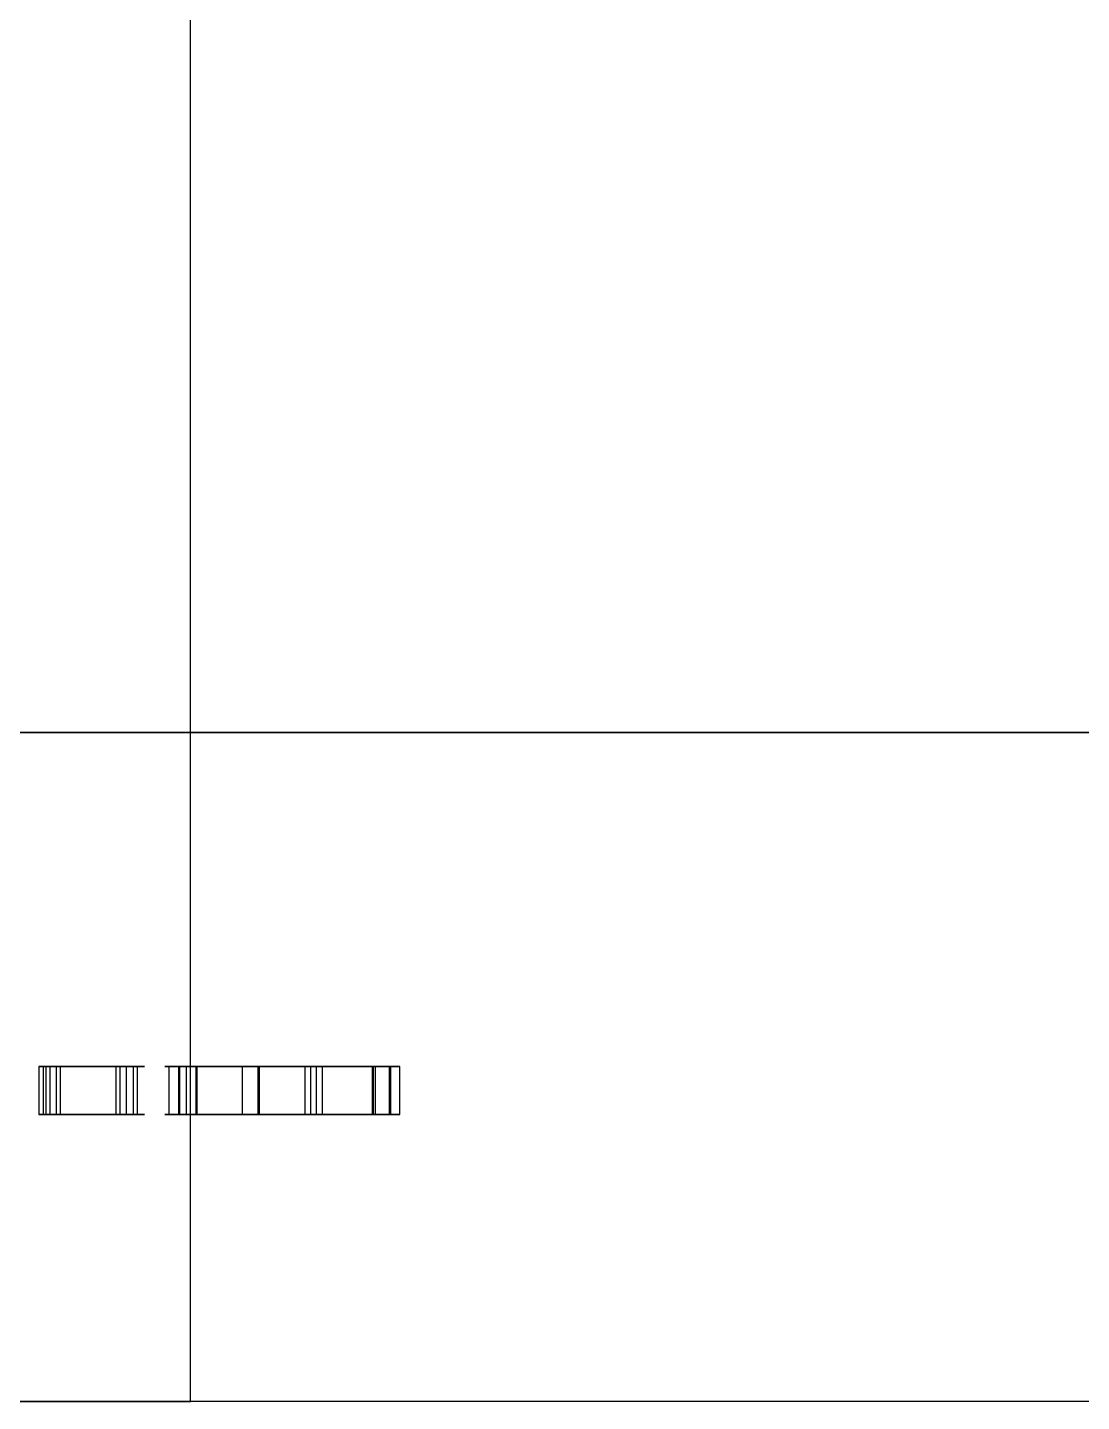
# Model space of a CAD drawing. Header units: millimetres. Extents: x 8.2 to 62.6, y 389.2 to 443.4.
# Drawn here: x 42.393 to 43.513, y 434.364 to 435.824 of the extents above; entities that cross this region are included whole.
import ezdxf

# ---------------------------------------------------------------- set-up
doc = ezdxf.new("R2010")
doc.units = ezdxf.units.MM
doc.layers.add('Feature', color=7, linetype='CONTINUOUS')

msp = doc.modelspace()

# ---------------------------------------------------------------- linework, layer by layer
at = {"layer": 'Feature'}
for p, q in [((42.5658, 434.364, -62.0183), (42.5658, 436.533, -62.0183)), ((42.5658, 434.364, -62.6533), (42.5658, 436.533, -62.0183)), ((42.5658, 434.364, -62.0183), (42.5658, 436.533, -62.0183)), ((42.5658, 434.364, -62.6533), (42.5658, 436.533, -62.0183)), ((39.4162, 435.075, -62.7295), (45.2074, 435.075, -62.7295)), ((39.4162, 435.075, -62.7295), (45.2074, 435.075, -62.7295)), ((44.4581, 435.075, -65.2949), (40.1655, 435.075, -65.2949)), ((44.4581, 435.075, -65.2949), (40.1655, 435.075, -65.2949)), ((42.4051, 434.669, -64.9213), (42.4051, 434.72, -64.9213)), ((42.4051, 434.72, -64.9213), (42.4235, 434.72, -64.9213)), ((42.4051, 434.669, -64.9213), (42.4051, 434.72, -64.9213)), ((42.4051, 434.72, -64.9213), (42.4235, 434.72, -64.9213)), ((42.4094, 434.669, -64.3399), (42.4094, 434.72, -64.3399)), ((42.4094, 434.72, -64.3399), (42.4978, 434.72, -64.3399)), ((42.4094, 434.669, -64.3399), (42.4094, 434.72, -64.3399)), ((42.4094, 434.72, -64.3399), (42.4978, 434.72, -64.3399)), ((42.4123, 434.669, -64.2534), (42.4123, 434.72, -64.2534)), ((42.4123, 434.669, -64.2718), (42.4123, 434.72, -64.2718)), ((42.4123, 434.72, -64.2718), (42.4123, 434.72, -64.2534)), ((42.4123, 434.669, -64.2534), (42.4123, 434.72, -64.2534)), ((42.4123, 434.669, -64.2718), (42.4123, 434.72, -64.2718)), ((42.4123, 434.72, -64.2718), (42.4123, 434.72, -64.2534)), ((42.4168, 434.72, -64.6055), (42.4168, 434.72, -64.5871)), ((42.4168, 434.669, -64.5871), (42.4168, 434.72, -64.5871)), ((42.4168, 434.669, -64.6055), (42.4168, 434.72, -64.6055)), ((42.4168, 434.669, -64.5871), (42.4168, 434.72, -64.5871)), ((42.4168, 434.669, -64.7722), (42.4168, 434.72, -64.7722)), ((42.4168, 434.72, -64.7722), (42.4168, 434.72, -64.7552)), ((42.4168, 434.669, -64.7552), (42.4168, 434.72, -64.7552)), ((42.4168, 434.669, -64.7722), (42.4168, 434.72, -64.7722)), ((42.4168, 434.669, -64.7552), (42.4168, 434.72, -64.7552)), ((42.4168, 434.669, -64.6055), (42.4168, 434.72, -64.6055)), ((42.4168, 434.72, -64.6055), (42.4168, 434.72, -64.5871)), ((42.4168, 434.72, -64.7722), (42.4168, 434.72, -64.7552)), ((42.4235, 434.669, -64.9213), (42.4235, 434.72, -64.9213)), ((42.4235, 434.669, -64.9213), (42.4235, 434.72, -64.9213)), ((42.4978, 434.72, -64.3575), (42.4278, 434.72, -64.3575)), ((42.4278, 434.669, -64.3575), (42.4278, 434.72, -64.3575)), ((42.4278, 434.72, -64.3575), (42.4278, 434.72, -64.3843)), ((42.4278, 434.669, -64.3843), (42.4278, 434.72, -64.3843)), ((42.4278, 434.669, -64.3575), (42.4278, 434.72, -64.3575)), ((42.4278, 434.669, -64.3843), (42.4278, 434.72, -64.3843)), ((42.4978, 434.72, -64.3575), (42.4278, 434.72, -64.3575)), ((42.4278, 434.72, -64.3575), (42.4278, 434.72, -64.3843)), ((42.4869, 434.669, -65.1058), (42.4869, 434.72, -65.1058)), ((42.4869, 434.669, -65.0888), (42.4869, 434.72, -65.0888)), ((42.4869, 434.72, -65.0888), (42.4869, 434.72, -64.9213)), ((42.4869, 434.669, -64.9213), (42.4869, 434.72, -64.9213)), ((42.4869, 434.669, -65.0888), (42.4869, 434.72, -65.0888)), ((42.4869, 434.72, -64.9213), (42.5051, 434.72, -64.9213)), ((42.4869, 434.669, -64.9213), (42.4869, 434.72, -64.9213)), ((42.5051, 434.72, -65.1743), (42.4869, 434.72, -65.1745)), ((42.4869, 434.669, -65.1745), (42.4869, 434.72, -65.1745)), ((42.4869, 434.72, -65.1745), (42.4869, 434.72, -65.1058)), ((42.4869, 434.669, -65.1058), (42.4869, 434.72, -65.1058)), ((42.4869, 434.669, -65.1745), (42.4869, 434.72, -65.1745)), ((42.4869, 434.72, -65.1745), (42.4869, 434.72, -65.1058)), ((42.5051, 434.72, -65.1743), (42.4869, 434.72, -65.1745)), ((42.4869, 434.72, -64.9213), (42.5051, 434.72, -64.9213)), ((42.4869, 434.72, -65.0888), (42.4869, 434.72, -64.9213)), ((42.491, 434.669, -64.6211), (42.491, 434.72, -64.6211)), ((42.491, 434.669, -64.6211), (42.491, 434.72, -64.6211)), ((42.4978, 434.669, -64.3399), (42.4978, 434.72, -64.3399)), ((42.4978, 434.669, -64.3399), (42.4978, 434.72, -64.3399)), ((42.4978, 434.669, -64.3575), (42.4978, 434.72, -64.3575)), ((42.4978, 434.669, -64.3575), (42.4978, 434.72, -64.3575)), ((42.5051, 434.669, -64.9213), (42.5051, 434.72, -64.9213)), ((42.5051, 434.72, -64.9213), (42.5051, 434.72, -65.1743)), ((42.5051, 434.669, -65.1743), (42.5051, 434.72, -65.1743)), ((42.5051, 434.669, -64.9213), (42.5051, 434.72, -64.9213)), ((42.5051, 434.669, -65.1743), (42.5051, 434.72, -65.1743)), ((42.5051, 434.72, -64.9213), (42.5051, 434.72, -65.1743)), ((42.5094, 434.669, -64.7383), (42.5094, 434.72, -64.7383)), ((42.5094, 434.669, -64.7383), (42.5094, 434.72, -64.7383)), ((42.5428, 434.72, -64.9743), (42.5428, 434.669, -64.9743)), ((42.5428, 434.72, -64.9743), (42.5428, 434.669, -64.9743)), ((42.5532, 434.72, -64.3065), (42.5532, 434.669, -64.3065)), ((42.5532, 434.72, -64.3065), (42.5532, 434.669, -64.3065)), ((42.5544, 434.72, -64.771), (42.5544, 434.72, -64.5871)), ((42.5544, 434.669, -64.5871), (42.5544, 434.72, -64.5871)), ((42.5544, 434.669, -64.771), (42.5544, 434.72, -64.771)), ((42.5544, 434.72, -64.5871), (42.5728, 434.72, -64.5871)), ((42.5544, 434.669, -64.5871), (42.5544, 434.72, -64.5871)), ((42.5728, 434.72, -64.771), (42.5544, 434.72, -64.771)), ((42.5544, 434.669, -64.771), (42.5544, 434.72, -64.771)), ((42.5544, 434.72, -64.771), (42.5544, 434.72, -64.5871)), ((42.5728, 434.72, -64.771), (42.5544, 434.72, -64.771)), ((42.5544, 434.72, -64.5871), (42.5728, 434.72, -64.5871)), ((42.5544, 434.72, -64.8403), (42.5544, 434.72, -64.8137)), ((42.5544, 434.669, -64.8137), (42.5544, 434.72, -64.8137)), ((42.5544, 434.669, -64.8403), (42.5544, 434.72, -64.8403)), ((42.5544, 434.72, -64.8137), (42.5728, 434.72, -64.8137)), ((42.5544, 434.669, -64.8137), (42.5544, 434.72, -64.8137)), ((42.5728, 434.72, -64.8403), (42.5544, 434.72, -64.8403)), ((42.5544, 434.669, -64.8403), (42.5544, 434.72, -64.8403)), ((42.5544, 434.72, -64.8403), (42.5544, 434.72, -64.8137)), ((42.5728, 434.72, -64.8403), (42.5544, 434.72, -64.8403)), ((42.5544, 434.72, -64.8137), (42.5728, 434.72, -64.8137)), ((42.5612, 434.72, -64.9782), (42.5612, 434.669, -64.9782)), ((42.5612, 434.72, -64.9782), (42.5612, 434.669, -64.9782)), ((42.5716, 434.72, -64.3104), (42.5716, 434.669, -64.3104)), ((42.5716, 434.72, -64.3104), (42.5716, 434.669, -64.3104)), ((42.5728, 434.669, -64.5871), (42.5728, 434.72, -64.5871)), ((42.5728, 434.72, -64.5871), (42.5728, 434.72, -64.771)), ((42.5728, 434.669, -64.771), (42.5728, 434.72, -64.771)), ((42.5728, 434.669, -64.5871), (42.5728, 434.72, -64.5871)), ((42.5728, 434.669, -64.771), (42.5728, 434.72, -64.771)), ((42.5728, 434.72, -64.5871), (42.5728, 434.72, -64.771)), ((42.5728, 434.669, -64.8137), (42.5728, 434.72, -64.8137)), ((42.5728, 434.72, -64.8137), (42.5728, 434.72, -64.8403)), ((42.5728, 434.669, -64.8403), (42.5728, 434.72, -64.8403)), ((42.5728, 434.669, -64.8137), (42.5728, 434.72, -64.8137)), ((42.5728, 434.669, -64.8403), (42.5728, 434.72, -64.8403)), ((42.5728, 434.72, -64.8137), (42.5728, 434.72, -64.8403)), ((42.6209, 434.72, -64.8403), (42.6209, 434.72, -64.5865)), ((42.6209, 434.669, -64.5865), (42.6209, 434.72, -64.5865)), ((42.6209, 434.669, -64.8403), (42.6209, 434.72, -64.8403)), ((42.6209, 434.72, -64.5865), (42.6391, 434.72, -64.5865)), ((42.6209, 434.669, -64.5865), (42.6209, 434.72, -64.5865)), ((42.6379, 434.72, -64.8399), (42.6209, 434.72, -64.8403)), ((42.6209, 434.669, -64.8403), (42.6209, 434.72, -64.8403)), ((42.6209, 434.72, -64.8403), (42.6209, 434.72, -64.5865)), ((42.6379, 434.72, -64.8399), (42.6209, 434.72, -64.8403)), ((42.6209, 434.72, -64.5865), (42.6391, 434.72, -64.5865)), ((42.6996, 434.72, -64.7113), (42.6379, 434.72, -64.8399)), ((42.6379, 434.669, -64.8399), (42.6379, 434.72, -64.8399)), ((42.6379, 434.669, -64.8399), (42.6379, 434.72, -64.8399)), ((42.6996, 434.72, -64.7113), (42.6379, 434.72, -64.8399)), ((42.6391, 434.669, -64.5865), (42.6391, 434.72, -64.5865)), ((42.6391, 434.72, -64.5865), (42.6391, 434.72, -64.7912)), ((42.6391, 434.669, -64.7912), (42.6391, 434.72, -64.7912)), ((42.6391, 434.669, -64.5865), (42.6391, 434.72, -64.5865)), ((42.6391, 434.72, -64.7912), (42.6937, 434.72, -64.682)), ((42.6391, 434.669, -64.7912), (42.6391, 434.72, -64.7912)), ((42.6391, 434.72, -64.7912), (42.6937, 434.72, -64.682)), ((42.6391, 434.72, -64.5865), (42.6391, 434.72, -64.7912)), ((42.6878, 434.72, -64.2712), (42.6878, 434.72, -64.2528)), ((42.6878, 434.669, -64.2528), (42.6878, 434.72, -64.2528)), ((42.6878, 434.669, -64.2712), (42.6878, 434.72, -64.2712)), ((42.6878, 434.72, -64.2528), (42.7774, 434.72, -64.2528)), ((42.6878, 434.669, -64.2528), (42.6878, 434.72, -64.2528)), ((42.7593, 434.72, -64.2712), (42.6878, 434.72, -64.2712)), ((42.6878, 434.669, -64.2712), (42.6878, 434.72, -64.2712)), ((42.6878, 434.72, -64.2712), (42.6878, 434.72, -64.2528)), ((42.7593, 434.72, -64.2712), (42.6878, 434.72, -64.2712)), ((42.6878, 434.72, -64.2528), (42.7774, 434.72, -64.2528)), ((42.6878, 434.72, -65.1739), (42.6878, 434.72, -64.9512)), ((42.6878, 434.669, -64.9512), (42.6878, 434.72, -64.9512)), ((42.6878, 434.669, -65.1739), (42.6878, 434.72, -65.1739)), ((42.6878, 434.669, -64.9512), (42.6878, 434.72, -64.9512)), ((42.7062, 434.72, -65.1739), (42.6878, 434.72, -65.1739)), ((42.6878, 434.669, -65.1739), (42.6878, 434.72, -65.1739)), ((42.6878, 434.72, -65.1739), (42.6878, 434.72, -64.9512)), ((42.7062, 434.72, -65.1739), (42.6878, 434.72, -65.1739)), ((42.6937, 434.669, -64.682), (42.6937, 434.72, -64.682)), ((42.6937, 434.72, -64.682), (42.706, 434.72, -64.682)), ((42.6937, 434.669, -64.682), (42.6937, 434.72, -64.682)), ((42.6937, 434.72, -64.682), (42.706, 434.72, -64.682)), ((42.7624, 434.72, -64.8399), (42.6996, 434.72, -64.7113)), ((42.6996, 434.669, -64.7113), (42.6996, 434.72, -64.7113)), ((42.6996, 434.669, -64.7113), (42.6996, 434.72, -64.7113)), ((42.7624, 434.72, -64.8399), (42.6996, 434.72, -64.7113)), ((42.706, 434.669, -64.682), (42.706, 434.72, -64.682)), ((42.706, 434.72, -64.682), (42.7604, 434.72, -64.791)), ((42.706, 434.669, -64.682), (42.706, 434.72, -64.682)), ((42.706, 434.72, -64.682), (42.7604, 434.72, -64.791)), ((42.7062, 434.669, -65.1739), (42.7062, 434.72, -65.1739)), ((42.7062, 434.669, -65.1739), (42.7062, 434.72, -65.1739)), ((42.7774, 434.72, -64.5068), (42.7593, 434.72, -64.5068)), ((42.7593, 434.669, -64.5068), (42.7593, 434.72, -64.5068)), ((42.7593, 434.72, -64.5068), (42.7593, 434.72, -64.2712)), ((42.7593, 434.669, -64.2712), (42.7593, 434.72, -64.2712)), ((42.7593, 434.669, -64.5068), (42.7593, 434.72, -64.5068)), ((42.7593, 434.669, -64.2712), (42.7593, 434.72, -64.2712)), ((42.7593, 434.72, -64.5068), (42.7593, 434.72, -64.2712)), ((42.7774, 434.72, -64.5068), (42.7593, 434.72, -64.5068)), ((42.7604, 434.669, -64.791), (42.7604, 434.72, -64.791)), ((42.7604, 434.72, -64.791), (42.7604, 434.72, -64.5865)), ((42.7604, 434.669, -64.5865), (42.7604, 434.72, -64.5865)), ((42.7604, 434.669, -64.791), (42.7604, 434.72, -64.791)), ((42.7604, 434.72, -64.5865), (42.7788, 434.72, -64.5865)), ((42.7604, 434.669, -64.5865), (42.7604, 434.72, -64.5865)), ((42.7604, 434.72, -64.5865), (42.7788, 434.72, -64.5865)), ((42.7604, 434.72, -64.791), (42.7604, 434.72, -64.5865)), ((42.7788, 434.72, -64.8403), (42.7624, 434.72, -64.8399)), ((42.7624, 434.669, -64.8399), (42.7624, 434.72, -64.8399)), ((42.7624, 434.669, -64.8399), (42.7624, 434.72, -64.8399)), ((42.7788, 434.72, -64.8403), (42.7624, 434.72, -64.8399)), ((42.7774, 434.669, -64.2528), (42.7774, 434.72, -64.2528)), ((42.7774, 434.72, -64.2528), (42.7774, 434.72, -64.5068)), ((42.7774, 434.669, -64.5068), (42.7774, 434.72, -64.5068)), ((42.7774, 434.669, -64.2528), (42.7774, 434.72, -64.2528)), ((42.7774, 434.669, -64.5068), (42.7774, 434.72, -64.5068)), ((42.7774, 434.72, -64.2528), (42.7774, 434.72, -64.5068)), ((42.7788, 434.669, -64.5865), (42.7788, 434.72, -64.5865)), ((42.7788, 434.72, -64.5865), (42.7788, 434.72, -64.8403)), ((42.7788, 434.669, -64.8403), (42.7788, 434.72, -64.8403)), ((42.7788, 434.669, -64.5865), (42.7788, 434.72, -64.5865)), ((42.7788, 434.669, -64.8403), (42.7788, 434.72, -64.8403)), ((42.7788, 434.72, -64.5865), (42.7788, 434.72, -64.8403)), ((42.7884, 434.669, -64.9213), (42.7884, 434.72, -64.9213)), ((42.7884, 434.72, -64.9213), (42.7884, 434.72, -64.9397)), ((42.7884, 434.669, -64.9397), (42.7884, 434.72, -64.9397)), ((42.7884, 434.669, -64.9213), (42.7884, 434.72, -64.9213)), ((42.7884, 434.669, -64.9397), (42.7884, 434.72, -64.9397)), ((42.7884, 434.72, -64.9213), (42.7884, 434.72, -64.9397)), ((42.4051, 434.669, -64.9213), (42.4235, 434.669, -64.9213)), ((42.4051, 434.669, -64.9213), (42.4235, 434.669, -64.9213)), ((42.4094, 434.669, -64.3399), (42.4978, 434.669, -64.3399)), ((42.4094, 434.669, -64.3399), (42.4978, 434.669, -64.3399)), ((42.4123, 434.669, -64.2718), (42.4123, 434.669, -64.2534)), ((42.4123, 434.669, -64.2718), (42.4123, 434.669, -64.2534)), ((42.4168, 434.669, -64.6055), (42.4168, 434.669, -64.5871)), ((42.4168, 434.669, -64.7722), (42.4168, 434.669, -64.7552)), ((42.4168, 434.669, -64.6055), (42.4168, 434.669, -64.5871)), ((42.4168, 434.669, -64.7722), (42.4168, 434.669, -64.7552)), ((42.4978, 434.669, -64.3575), (42.4278, 434.669, -64.3575)), ((42.4278, 434.669, -64.3575), (42.4278, 434.669, -64.3843)), ((42.4978, 434.669, -64.3575), (42.4278, 434.669, -64.3575)), ((42.4278, 434.669, -64.3575), (42.4278, 434.669, -64.3843)), ((42.4869, 434.669, -65.0888), (42.4869, 434.669, -64.9213)), ((42.4869, 434.669, -64.9213), (42.5051, 434.669, -64.9213)), ((42.5051, 434.669, -65.1743), (42.4869, 434.669, -65.1745)), ((42.4869, 434.669, -65.1745), (42.4869, 434.669, -65.1058)), ((42.4869, 434.669, -65.0888), (42.4869, 434.669, -64.9213)), ((42.4869, 434.669, -64.9213), (42.5051, 434.669, -64.9213)), ((42.5051, 434.669, -65.1743), (42.4869, 434.669, -65.1745)), ((42.4869, 434.669, -65.1745), (42.4869, 434.669, -65.1058)), ((42.5051, 434.669, -64.9213), (42.5051, 434.669, -65.1743)), ((42.5051, 434.669, -64.9213), (42.5051, 434.669, -65.1743)), ((42.5544, 434.669, -64.771), (42.5544, 434.669, -64.5871)), ((42.5544, 434.669, -64.5871), (42.5728, 434.669, -64.5871)), ((42.5728, 434.669, -64.771), (42.5544, 434.669, -64.771)), ((42.5544, 434.669, -64.771), (42.5544, 434.669, -64.5871)), ((42.5544, 434.669, -64.5871), (42.5728, 434.669, -64.5871)), ((42.5728, 434.669, -64.771), (42.5544, 434.669, -64.771)), ((42.5544, 434.669, -64.8403), (42.5544, 434.669, -64.8137)), ((42.5544, 434.669, -64.8137), (42.5728, 434.669, -64.8137)), ((42.5728, 434.669, -64.8403), (42.5544, 434.669, -64.8403)), ((42.5544, 434.669, -64.8403), (42.5544, 434.669, -64.8137)), ((42.5544, 434.669, -64.8137), (42.5728, 434.669, -64.8137)), ((42.5728, 434.669, -64.8403), (42.5544, 434.669, -64.8403)), ((42.5728, 434.669, -64.5871), (42.5728, 434.669, -64.771)), ((42.5728, 434.669, -64.5871), (42.5728, 434.669, -64.771)), ((42.5728, 434.669, -64.8137), (42.5728, 434.669, -64.8403)), ((42.5728, 434.669, -64.8137), (42.5728, 434.669, -64.8403)), ((42.6209, 434.669, -64.8403), (42.6209, 434.669, -64.5865)), ((42.6209, 434.669, -64.5865), (42.6391, 434.669, -64.5865)), ((42.6379, 434.669, -64.8399), (42.6209, 434.669, -64.8403)), ((42.6209, 434.669, -64.8403), (42.6209, 434.669, -64.5865)), ((42.6209, 434.669, -64.5865), (42.6391, 434.669, -64.5865)), ((42.6379, 434.669, -64.8399), (42.6209, 434.669, -64.8403)), ((42.6996, 434.669, -64.7113), (42.6379, 434.669, -64.8399)), ((42.6996, 434.669, -64.7113), (42.6379, 434.669, -64.8399)), ((42.6391, 434.669, -64.5865), (42.6391, 434.669, -64.7912)), ((42.6391, 434.669, -64.7912), (42.6937, 434.669, -64.682)), ((42.6391, 434.669, -64.5865), (42.6391, 434.669, -64.7912)), ((42.6391, 434.669, -64.7912), (42.6937, 434.669, -64.682)), ((42.6878, 434.669, -64.2712), (42.6878, 434.669, -64.2528)), ((42.6878, 434.669, -64.2528), (42.7774, 434.669, -64.2528)), ((42.7593, 434.669, -64.2712), (42.6878, 434.669, -64.2712)), ((42.6878, 434.669, -64.2712), (42.6878, 434.669, -64.2528)), ((42.6878, 434.669, -64.2528), (42.7774, 434.669, -64.2528)), ((42.7593, 434.669, -64.2712), (42.6878, 434.669, -64.2712)), ((42.6878, 434.669, -65.1739), (42.6878, 434.669, -64.9512)), ((42.7062, 434.669, -65.1739), (42.6878, 434.669, -65.1739)), ((42.6878, 434.669, -65.1739), (42.6878, 434.669, -64.9512)), ((42.7062, 434.669, -65.1739), (42.6878, 434.669, -65.1739)), ((42.6937, 434.669, -64.682), (42.706, 434.669, -64.682)), ((42.6937, 434.669, -64.682), (42.706, 434.669, -64.682)), ((42.7624, 434.669, -64.8399), (42.6996, 434.669, -64.7113)), ((42.7624, 434.669, -64.8399), (42.6996, 434.669, -64.7113)), ((42.706, 434.669, -64.682), (42.7604, 434.669, -64.791)), ((42.706, 434.669, -64.682), (42.7604, 434.669, -64.791)), ((42.7774, 434.669, -64.5068), (42.7593, 434.669, -64.5068)), ((42.7593, 434.669, -64.5068), (42.7593, 434.669, -64.2712)), ((42.7774, 434.669, -64.5068), (42.7593, 434.669, -64.5068)), ((42.7593, 434.669, -64.5068), (42.7593, 434.669, -64.2712)), ((42.7604, 434.669, -64.791), (42.7604, 434.669, -64.5865)), ((42.7604, 434.669, -64.5865), (42.7788, 434.669, -64.5865)), ((42.7604, 434.669, -64.791), (42.7604, 434.669, -64.5865)), ((42.7604, 434.669, -64.5865), (42.7788, 434.669, -64.5865)), ((42.7788, 434.669, -64.8403), (42.7624, 434.669, -64.8399)), ((42.7788, 434.669, -64.8403), (42.7624, 434.669, -64.8399)), ((42.7774, 434.669, -64.2528), (42.7774, 434.669, -64.5068)), ((42.7774, 434.669, -64.2528), (42.7774, 434.669, -64.5068)), ((42.7788, 434.669, -64.5865), (42.7788, 434.669, -64.8403)), ((42.7788, 434.669, -64.5865), (42.7788, 434.669, -64.8403)), ((42.7884, 434.669, -64.9213), (42.7884, 434.669, -64.9397)), ((42.7884, 434.669, -64.9213), (42.7884, 434.669, -64.9397)), ((44.4581, 434.364, -65.2949), (40.1655, 434.364, -65.2949)), ((44.4581, 434.364, -65.2949), (40.1655, 434.364, -65.2949)), ((42.0578, 434.364, -62.0183), (42.5658, 434.364, -62.0183)), ((42.0578, 434.364, -62.0183), (42.5658, 434.364, -62.0183)), ((44.5978, 434.364, -62.6533), (42.5658, 434.364, -62.6533)), ((42.5658, 434.364, -62.6533), (42.5658, 434.364, -62.0183)), ((42.5658, 434.364, -62.6533), (42.5658, 434.364, -62.0183)), ((44.5978, 434.364, -62.6533), (42.5658, 434.364, -62.6533))]:
    msp.add_line(p, q, dxfattribs=at)
for points, knots in [([(42.4869, 434.72, -65.1058), (42.4659, 434.72, -65.1058), (42.4375, 434.72, -65.1099), (42.4225, 434.72, -65.1006), (42.4095, 434.72, -65.0889), (42.4037, 434.72, -65.071), (42.4051, 434.72, -65.0468), (42.4043, 434.72, -65.004), (42.4043, 434.72, -64.9622), (42.4051, 434.72, -64.9213)], [0.752727, 0.752727, 0.752727, 0.752727, 0.814545, 0.814545, 0.814545, 0.876364, 0.876364, 0.876364, 1, 1, 1, 1]), ([(42.4869, 434.72, -65.1058), (42.4659, 434.72, -65.1058), (42.4375, 434.72, -65.1099), (42.4225, 434.72, -65.1006), (42.4095, 434.72, -65.0889), (42.4037, 434.72, -65.071), (42.4051, 434.72, -65.0468), (42.4043, 434.72, -65.004), (42.4043, 434.72, -64.9622), (42.4051, 434.72, -64.9213)], [0.752727, 0.752727, 0.752727, 0.752727, 0.814545, 0.814545, 0.814545, 0.876364, 0.876364, 0.876364, 1, 1, 1, 1]), ([(42.4123, 434.72, -64.2534), (42.4485, 434.72, -64.2534), (42.4981, 434.72, -64.2486), (42.5116, 434.72, -64.2753), (42.5165, 434.72, -64.2904), (42.5179, 434.72, -64.3084), (42.516, 434.72, -64.3293), (42.517, 434.72, -64.348), (42.517, 434.72, -64.3661), (42.516, 434.72, -64.3836), (42.5145, 434.72, -64.403), (42.5068, 434.72, -64.4185), (42.4929, 434.72, -64.4301), (42.4758, 434.72, -64.4401), (42.4584, 434.72, -64.4418), (42.4406, 434.72, -64.4351), (42.4101, 434.72, -64.4219), (42.4094, 434.72, -64.3761), (42.4094, 434.72, -64.3399)], [0.365197, 0.365197, 0.365197, 0.365197, 0.523898, 0.523898, 0.523898, 0.603248, 0.603248, 0.603248, 0.682599, 0.682599, 0.682599, 0.761949, 0.761949, 0.761949, 0.841299, 0.841299, 0.841299, 1, 1, 1, 1]), ([(42.4123, 434.72, -64.2534), (42.4485, 434.72, -64.2534), (42.4981, 434.72, -64.2486), (42.5116, 434.72, -64.2753), (42.5165, 434.72, -64.2904), (42.5179, 434.72, -64.3084), (42.516, 434.72, -64.3293), (42.517, 434.72, -64.348), (42.517, 434.72, -64.3661), (42.516, 434.72, -64.3836), (42.5145, 434.72, -64.403), (42.5068, 434.72, -64.4185), (42.4929, 434.72, -64.4301), (42.4758, 434.72, -64.4401), (42.4584, 434.72, -64.4418), (42.4406, 434.72, -64.4351), (42.4101, 434.72, -64.4219), (42.4094, 434.72, -64.3761), (42.4094, 434.72, -64.3399)], [0.365197, 0.365197, 0.365197, 0.365197, 0.523898, 0.523898, 0.523898, 0.603248, 0.603248, 0.603248, 0.682599, 0.682599, 0.682599, 0.761949, 0.761949, 0.761949, 0.841299, 0.841299, 0.841299, 1, 1, 1, 1]), ([(42.4978, 434.72, -64.3399), (42.4978, 434.72, -64.3161), (42.5, 434.72, -64.2856), (42.4846, 434.72, -64.2746), (42.4692, 434.72, -64.2635), (42.4361, 434.72, -64.2718), (42.4123, 434.72, -64.2718)], [0.129243, 0.129243, 0.129243, 0.129243, 0.233781, 0.233781, 0.233781, 0.338319, 0.338319, 0.338319, 0.338319]), ([(42.4978, 434.72, -64.3399), (42.4978, 434.72, -64.3161), (42.5, 434.72, -64.2856), (42.4846, 434.72, -64.2746), (42.4692, 434.72, -64.2635), (42.4361, 434.72, -64.2718), (42.4123, 434.72, -64.2718)], [0.129243, 0.129243, 0.129243, 0.129243, 0.233781, 0.233781, 0.233781, 0.338319, 0.338319, 0.338319, 0.338319]), ([(42.4168, 434.72, -64.5871), (42.4372, 434.72, -64.5847), (42.4564, 434.72, -64.5847), (42.4745, 434.72, -64.5871), (42.4915, 434.72, -64.593), (42.5031, 434.72, -64.605), (42.5094, 434.72, -64.623), (42.5214, 434.72, -64.6565), (42.5094, 434.72, -64.6999), (42.5094, 434.72, -64.7383)], [0, 0, 0, 0, 0.087092, 0.087092, 0.087092, 0.174184, 0.174184, 0.174184, 0.348368, 0.348368, 0.348368, 0.348368]), ([(42.4168, 434.72, -64.7552), (42.4352, 434.72, -64.7575), (42.4519, 434.72, -64.7575), (42.467, 434.72, -64.7552), (42.48, 434.72, -64.7493), (42.488, 434.72, -64.7381), (42.491, 434.72, -64.7215), (42.498, 434.72, -64.691), (42.491, 434.72, -64.6546), (42.491, 434.72, -64.6211)], [0.544247, 0.544247, 0.544247, 0.544247, 0.620047, 0.620047, 0.620047, 0.695847, 0.695847, 0.695847, 0.847446, 0.847446, 0.847446, 0.847446]), ([(42.4168, 434.72, -64.7552), (42.4352, 434.72, -64.7575), (42.4519, 434.72, -64.7575), (42.467, 434.72, -64.7552), (42.48, 434.72, -64.7493), (42.488, 434.72, -64.7381), (42.491, 434.72, -64.7215), (42.498, 434.72, -64.691), (42.491, 434.72, -64.6546), (42.491, 434.72, -64.6211)], [0.544247, 0.544247, 0.544247, 0.544247, 0.620047, 0.620047, 0.620047, 0.695847, 0.695847, 0.695847, 0.847446, 0.847446, 0.847446, 0.847446]), ([(42.4168, 434.72, -64.5871), (42.4372, 434.72, -64.5847), (42.4564, 434.72, -64.5847), (42.4745, 434.72, -64.5871), (42.4915, 434.72, -64.593), (42.5031, 434.72, -64.605), (42.5094, 434.72, -64.623), (42.5214, 434.72, -64.6565), (42.5094, 434.72, -64.6999), (42.5094, 434.72, -64.7383)], [0, 0, 0, 0, 0.087092, 0.087092, 0.087092, 0.174184, 0.174184, 0.174184, 0.348368, 0.348368, 0.348368, 0.348368]), ([(42.4235, 434.72, -64.9213), (42.4242, 434.72, -64.956), (42.4242, 434.72, -64.9926), (42.4235, 434.72, -65.0312), (42.4203, 434.72, -65.054), (42.4234, 434.72, -65.0712), (42.4325, 434.72, -65.083), (42.444, 434.72, -65.0924), (42.4685, 434.72, -65.0888), (42.4869, 434.72, -65.0888)], [0.0181259, 0.0181259, 0.0181259, 0.0181259, 0.126457, 0.126457, 0.126457, 0.180622, 0.180622, 0.180622, 0.234788, 0.234788, 0.234788, 0.234788]), ([(42.4235, 434.72, -64.9213), (42.4242, 434.72, -64.956), (42.4242, 434.72, -64.9926), (42.4235, 434.72, -65.0312), (42.4203, 434.72, -65.054), (42.4234, 434.72, -65.0712), (42.4325, 434.72, -65.083), (42.444, 434.72, -65.0924), (42.4685, 434.72, -65.0888), (42.4869, 434.72, -65.0888)], [0.0181259, 0.0181259, 0.0181259, 0.0181259, 0.126457, 0.126457, 0.126457, 0.180622, 0.180622, 0.180622, 0.234788, 0.234788, 0.234788, 0.234788]), ([(42.4278, 434.72, -64.3843), (42.4278, 434.72, -64.4104), (42.458, 434.72, -64.4259), (42.4755, 434.72, -64.4186), (42.493, 434.72, -64.4112), (42.4978, 434.72, -64.381), (42.4978, 434.72, -64.3575)], [0, 0, 0, 0, 0.296427, 0.296427, 0.296427, 0.592854, 0.592854, 0.592854, 0.592854]), ([(42.4278, 434.72, -64.3843), (42.4278, 434.72, -64.4104), (42.458, 434.72, -64.4259), (42.4755, 434.72, -64.4186), (42.493, 434.72, -64.4112), (42.4978, 434.72, -64.381), (42.4978, 434.72, -64.3575)], [0, 0, 0, 0, 0.296427, 0.296427, 0.296427, 0.592854, 0.592854, 0.592854, 0.592854]), ([(42.5428, 434.72, -64.9743), (42.5466, 434.72, -64.9524), (42.5564, 434.72, -64.9361), (42.5721, 434.72, -64.9255), (42.5917, 434.72, -64.917), (42.6105, 434.72, -64.9192), (42.6287, 434.72, -64.9318), (42.658, 434.72, -64.9613), (42.6544, 434.72, -65.0091), (42.6495, 434.72, -65.0484), (42.6483, 434.72, -65.0644), (42.6437, 434.72, -65.078), (42.6357, 434.72, -65.0894), (42.619, 434.72, -65.1088), (42.5806, 434.72, -65.1113), (42.5613, 434.72, -65.0941), (42.5516, 434.72, -65.0838), (42.5454, 434.72, -65.0708), (42.5429, 434.72, -65.0549), (42.5369, 434.72, -65.0279), (42.5369, 434.72, -65.0011), (42.5428, 434.72, -64.9743)], [0, 0, 0, 0, 0.121607, 0.121607, 0.121607, 0.243214, 0.243214, 0.243214, 0.490799, 0.490799, 0.490799, 0.580622, 0.580622, 0.580622, 0.747685, 0.747685, 0.747685, 0.837614, 0.837614, 0.837614, 1, 1, 1, 1]), ([(42.5428, 434.72, -64.9743), (42.5466, 434.72, -64.9524), (42.5564, 434.72, -64.9361), (42.5721, 434.72, -64.9255), (42.5917, 434.72, -64.917), (42.6105, 434.72, -64.9192), (42.6287, 434.72, -64.9318), (42.658, 434.72, -64.9613), (42.6544, 434.72, -65.0091), (42.6495, 434.72, -65.0484), (42.6483, 434.72, -65.0644), (42.6437, 434.72, -65.078), (42.6357, 434.72, -65.0894), (42.619, 434.72, -65.1088), (42.5806, 434.72, -65.1113), (42.5613, 434.72, -65.0941), (42.5516, 434.72, -65.0838), (42.5454, 434.72, -65.0708), (42.5429, 434.72, -65.0549), (42.5369, 434.72, -65.0279), (42.5369, 434.72, -65.0011), (42.5428, 434.72, -64.9743)], [0, 0, 0, 0, 0.121607, 0.121607, 0.121607, 0.243214, 0.243214, 0.243214, 0.490799, 0.490799, 0.490799, 0.580622, 0.580622, 0.580622, 0.747685, 0.747685, 0.747685, 0.837614, 0.837614, 0.837614, 1, 1, 1, 1]), ([(42.5532, 434.72, -64.3065), (42.5572, 434.72, -64.2844), (42.567, 434.72, -64.2681), (42.5825, 434.72, -64.2576), (42.602, 434.72, -64.2492), (42.6208, 434.72, -64.2513), (42.639, 434.72, -64.264), (42.6684, 434.72, -64.2933), (42.6646, 434.72, -64.3415), (42.6598, 434.72, -64.3805), (42.6588, 434.72, -64.3963), (42.6542, 434.72, -64.4099), (42.646, 434.72, -64.4215), (42.6302, 434.72, -64.4372), (42.6116, 434.72, -64.4423), (42.59, 434.72, -64.4368), (42.5719, 434.72, -64.4285), (42.5597, 434.72, -64.4133), (42.5536, 434.72, -64.3913), (42.5456, 434.72, -64.3635), (42.5454, 434.72, -64.3352), (42.5532, 434.72, -64.3065)], [0, 0, 0, 0, 0.121596, 0.121596, 0.121596, 0.243192, 0.243192, 0.243192, 0.490777, 0.490777, 0.490777, 0.580601, 0.580601, 0.580601, 0.704936, 0.704936, 0.704936, 0.829272, 0.829272, 0.829272, 1, 1, 1, 1]), ([(42.5532, 434.72, -64.3065), (42.5572, 434.72, -64.2844), (42.567, 434.72, -64.2681), (42.5825, 434.72, -64.2576), (42.602, 434.72, -64.2492), (42.6208, 434.72, -64.2513), (42.639, 434.72, -64.264), (42.6684, 434.72, -64.2933), (42.6646, 434.72, -64.3415), (42.6598, 434.72, -64.3805), (42.6588, 434.72, -64.3963), (42.6542, 434.72, -64.4099), (42.646, 434.72, -64.4215), (42.6302, 434.72, -64.4372), (42.6116, 434.72, -64.4423), (42.59, 434.72, -64.4368), (42.5719, 434.72, -64.4285), (42.5597, 434.72, -64.4133), (42.5536, 434.72, -64.3913), (42.5456, 434.72, -64.3635), (42.5454, 434.72, -64.3352), (42.5532, 434.72, -64.3065)], [0, 0, 0, 0, 0.121596, 0.121596, 0.121596, 0.243192, 0.243192, 0.243192, 0.490777, 0.490777, 0.490777, 0.580601, 0.580601, 0.580601, 0.704936, 0.704936, 0.704936, 0.829272, 0.829272, 0.829272, 1, 1, 1, 1]), ([(42.5612, 434.72, -64.9782), (42.5589, 434.72, -65.0005), (42.5589, 434.72, -65.0228), (42.5612, 434.72, -65.0452), (42.5613, 434.72, -65.0565), (42.5638, 434.72, -65.0664), (42.5687, 434.72, -65.0748), (42.5786, 434.72, -65.0884), (42.6029, 434.72, -65.0916), (42.6162, 434.72, -65.0817), (42.6243, 434.72, -65.0742), (42.6294, 434.72, -65.064), (42.6312, 434.72, -65.0512), (42.6352, 434.72, -65.0282), (42.6352, 434.72, -65.0051), (42.6313, 434.72, -64.9819), (42.6305, 434.72, -64.9688), (42.6266, 434.72, -64.958), (42.6197, 434.72, -64.9494), (42.608, 434.72, -64.9375), (42.5831, 434.72, -64.9367), (42.5716, 434.72, -64.9488), (42.5654, 434.72, -64.9566), (42.5619, 434.72, -64.9665), (42.5612, 434.72, -64.9782)], [0, 0, 0, 0, 0.176875, 0.176875, 0.176875, 0.259005, 0.259005, 0.259005, 0.401888, 0.401888, 0.401888, 0.495206, 0.495206, 0.495206, 0.677813, 0.677813, 0.677813, 0.772057, 0.772057, 0.772057, 0.915731, 0.915731, 0.915731, 1, 1, 1, 1]), ([(42.5612, 434.72, -64.9782), (42.5589, 434.72, -65.0005), (42.5589, 434.72, -65.0228), (42.5612, 434.72, -65.0452), (42.5613, 434.72, -65.0565), (42.5638, 434.72, -65.0664), (42.5687, 434.72, -65.0748), (42.5786, 434.72, -65.0884), (42.6029, 434.72, -65.0916), (42.6162, 434.72, -65.0817), (42.6243, 434.72, -65.0742), (42.6294, 434.72, -65.064), (42.6312, 434.72, -65.0512), (42.6352, 434.72, -65.0282), (42.6352, 434.72, -65.0051), (42.6313, 434.72, -64.9819), (42.6305, 434.72, -64.9688), (42.6266, 434.72, -64.958), (42.6197, 434.72, -64.9494), (42.608, 434.72, -64.9375), (42.5831, 434.72, -64.9367), (42.5716, 434.72, -64.9488), (42.5654, 434.72, -64.9566), (42.5619, 434.72, -64.9665), (42.5612, 434.72, -64.9782)], [0, 0, 0, 0, 0.176875, 0.176875, 0.176875, 0.259005, 0.259005, 0.259005, 0.401888, 0.401888, 0.401888, 0.495206, 0.495206, 0.495206, 0.677813, 0.677813, 0.677813, 0.772057, 0.772057, 0.772057, 0.915731, 0.915731, 0.915731, 1, 1, 1, 1]), ([(42.5716, 434.72, -64.3104), (42.5693, 434.72, -64.3327), (42.5693, 434.72, -64.355), (42.5716, 434.72, -64.3773), (42.5716, 434.72, -64.3886), (42.5741, 434.72, -64.3985), (42.5791, 434.72, -64.4069), (42.589, 434.72, -64.4205), (42.6133, 434.72, -64.4238), (42.6266, 434.72, -64.4138), (42.6347, 434.72, -64.4063), (42.6397, 434.72, -64.3962), (42.6416, 434.72, -64.3833), (42.6456, 434.72, -64.3604), (42.6456, 434.72, -64.3373), (42.6416, 434.72, -64.314), (42.6408, 434.72, -64.301), (42.637, 434.72, -64.2901), (42.6301, 434.72, -64.2815), (42.6183, 434.72, -64.2696), (42.5935, 434.72, -64.2689), (42.5819, 434.72, -64.2809), (42.5758, 434.72, -64.2888), (42.5723, 434.72, -64.2986), (42.5716, 434.72, -64.3104)], [0, 0, 0, 0, 0.176874, 0.176874, 0.176874, 0.259004, 0.259004, 0.259004, 0.401886, 0.401886, 0.401886, 0.495204, 0.495204, 0.495204, 0.67781, 0.67781, 0.67781, 0.772053, 0.772053, 0.772053, 0.915712, 0.915712, 0.915712, 1, 1, 1, 1]), ([(42.5716, 434.72, -64.3104), (42.5693, 434.72, -64.3327), (42.5693, 434.72, -64.355), (42.5716, 434.72, -64.3773), (42.5716, 434.72, -64.3886), (42.5741, 434.72, -64.3985), (42.5791, 434.72, -64.4069), (42.589, 434.72, -64.4205), (42.6133, 434.72, -64.4238), (42.6266, 434.72, -64.4138), (42.6347, 434.72, -64.4063), (42.6397, 434.72, -64.3962), (42.6416, 434.72, -64.3833), (42.6456, 434.72, -64.3604), (42.6456, 434.72, -64.3373), (42.6416, 434.72, -64.314), (42.6408, 434.72, -64.301), (42.637, 434.72, -64.2901), (42.6301, 434.72, -64.2815), (42.6183, 434.72, -64.2696), (42.5935, 434.72, -64.2689), (42.5819, 434.72, -64.2809), (42.5758, 434.72, -64.2888), (42.5723, 434.72, -64.2986), (42.5716, 434.72, -64.3104)], [0, 0, 0, 0, 0.176874, 0.176874, 0.176874, 0.259004, 0.259004, 0.259004, 0.401886, 0.401886, 0.401886, 0.495204, 0.495204, 0.495204, 0.67781, 0.67781, 0.67781, 0.772053, 0.772053, 0.772053, 0.915712, 0.915712, 0.915712, 1, 1, 1, 1]), ([(42.7884, 434.72, -64.9397), (42.7627, 434.72, -64.9397), (42.7261, 434.72, -64.9321), (42.7112, 434.72, -64.9447), (42.6963, 434.72, -64.9573), (42.7029, 434.72, -64.9901), (42.7062, 434.72, -65.0194), (42.7129, 434.72, -65.078), (42.7062, 434.72, -65.1224), (42.7062, 434.72, -65.1739)], [0.198565, 0.198565, 0.198565, 0.198565, 0.311103, 0.311103, 0.311103, 0.423641, 0.423641, 0.423641, 0.648716, 0.648716, 0.648716, 0.648716]), ([(42.7884, 434.72, -64.9397), (42.7627, 434.72, -64.9397), (42.7261, 434.72, -64.9321), (42.7112, 434.72, -64.9447), (42.6963, 434.72, -64.9573), (42.7029, 434.72, -64.9901), (42.7062, 434.72, -65.0194), (42.7129, 434.72, -65.078), (42.7062, 434.72, -65.1224), (42.7062, 434.72, -65.1739)], [0.198565, 0.198565, 0.198565, 0.198565, 0.311103, 0.311103, 0.311103, 0.423641, 0.423641, 0.423641, 0.648716, 0.648716, 0.648716, 0.648716]), ([(42.4869, 434.669, -65.1058), (42.4659, 434.669, -65.1058), (42.4375, 434.669, -65.1099), (42.4225, 434.669, -65.1006), (42.4095, 434.669, -65.0889), (42.4037, 434.669, -65.071), (42.4051, 434.669, -65.0468), (42.4043, 434.669, -65.004), (42.4043, 434.669, -64.9622), (42.4051, 434.669, -64.9213)], [0.752727, 0.752727, 0.752727, 0.752727, 0.814545, 0.814545, 0.814545, 0.876364, 0.876364, 0.876364, 1, 1, 1, 1]), ([(42.4869, 434.669, -65.1058), (42.4659, 434.669, -65.1058), (42.4375, 434.669, -65.1099), (42.4225, 434.669, -65.1006), (42.4095, 434.669, -65.0889), (42.4037, 434.669, -65.071), (42.4051, 434.669, -65.0468), (42.4043, 434.669, -65.004), (42.4043, 434.669, -64.9622), (42.4051, 434.669, -64.9213)], [0.752727, 0.752727, 0.752727, 0.752727, 0.814545, 0.814545, 0.814545, 0.876364, 0.876364, 0.876364, 1, 1, 1, 1]), ([(42.4123, 434.669, -64.2534), (42.4485, 434.669, -64.2534), (42.4981, 434.669, -64.2486), (42.5116, 434.669, -64.2753), (42.5165, 434.669, -64.2904), (42.5179, 434.669, -64.3084), (42.516, 434.669, -64.3293), (42.517, 434.669, -64.348), (42.517, 434.669, -64.3661), (42.516, 434.669, -64.3836), (42.5145, 434.669, -64.403), (42.5068, 434.669, -64.4185), (42.4929, 434.669, -64.4301), (42.4758, 434.669, -64.4401), (42.4584, 434.669, -64.4418), (42.4406, 434.669, -64.4351), (42.4101, 434.669, -64.4219), (42.4094, 434.669, -64.3761), (42.4094, 434.669, -64.3399)], [0.365197, 0.365197, 0.365197, 0.365197, 0.523898, 0.523898, 0.523898, 0.603248, 0.603248, 0.603248, 0.682599, 0.682599, 0.682599, 0.761949, 0.761949, 0.761949, 0.841299, 0.841299, 0.841299, 1, 1, 1, 1]), ([(42.4123, 434.669, -64.2534), (42.4485, 434.669, -64.2534), (42.4981, 434.669, -64.2486), (42.5116, 434.669, -64.2753), (42.5165, 434.669, -64.2904), (42.5179, 434.669, -64.3084), (42.516, 434.669, -64.3293), (42.517, 434.669, -64.348), (42.517, 434.669, -64.3661), (42.516, 434.669, -64.3836), (42.5145, 434.669, -64.403), (42.5068, 434.669, -64.4185), (42.4929, 434.669, -64.4301), (42.4758, 434.669, -64.4401), (42.4584, 434.669, -64.4418), (42.4406, 434.669, -64.4351), (42.4101, 434.669, -64.4219), (42.4094, 434.669, -64.3761), (42.4094, 434.669, -64.3399)], [0.365197, 0.365197, 0.365197, 0.365197, 0.523898, 0.523898, 0.523898, 0.603248, 0.603248, 0.603248, 0.682599, 0.682599, 0.682599, 0.761949, 0.761949, 0.761949, 0.841299, 0.841299, 0.841299, 1, 1, 1, 1]), ([(42.4978, 434.669, -64.3399), (42.4978, 434.669, -64.3161), (42.5, 434.669, -64.2856), (42.4846, 434.669, -64.2746), (42.4692, 434.669, -64.2635), (42.4361, 434.669, -64.2718), (42.4123, 434.669, -64.2718)], [0.129243, 0.129243, 0.129243, 0.129243, 0.233781, 0.233781, 0.233781, 0.338319, 0.338319, 0.338319, 0.338319]), ([(42.4978, 434.669, -64.3399), (42.4978, 434.669, -64.3161), (42.5, 434.669, -64.2856), (42.4846, 434.669, -64.2746), (42.4692, 434.669, -64.2635), (42.4361, 434.669, -64.2718), (42.4123, 434.669, -64.2718)], [0.129243, 0.129243, 0.129243, 0.129243, 0.233781, 0.233781, 0.233781, 0.338319, 0.338319, 0.338319, 0.338319]), ([(42.4168, 434.669, -64.5871), (42.4372, 434.669, -64.5847), (42.4564, 434.669, -64.5847), (42.4745, 434.669, -64.5871), (42.4915, 434.669, -64.593), (42.5031, 434.669, -64.605), (42.5094, 434.669, -64.623), (42.5214, 434.669, -64.6565), (42.5094, 434.669, -64.6999), (42.5094, 434.669, -64.7383)], [0, 0, 0, 0, 0.087092, 0.087092, 0.087092, 0.174184, 0.174184, 0.174184, 0.348368, 0.348368, 0.348368, 0.348368]), ([(42.4168, 434.669, -64.7552), (42.4352, 434.669, -64.7575), (42.4519, 434.669, -64.7575), (42.467, 434.669, -64.7552), (42.48, 434.669, -64.7493), (42.488, 434.669, -64.7381), (42.491, 434.669, -64.7215), (42.498, 434.669, -64.691), (42.491, 434.669, -64.6546), (42.491, 434.669, -64.6211)], [0.544247, 0.544247, 0.544247, 0.544247, 0.620047, 0.620047, 0.620047, 0.695847, 0.695847, 0.695847, 0.847446, 0.847446, 0.847446, 0.847446]), ([(42.4168, 434.669, -64.5871), (42.4372, 434.669, -64.5847), (42.4564, 434.669, -64.5847), (42.4745, 434.669, -64.5871), (42.4915, 434.669, -64.593), (42.5031, 434.669, -64.605), (42.5094, 434.669, -64.623), (42.5214, 434.669, -64.6565), (42.5094, 434.669, -64.6999), (42.5094, 434.669, -64.7383)], [0, 0, 0, 0, 0.087092, 0.087092, 0.087092, 0.174184, 0.174184, 0.174184, 0.348368, 0.348368, 0.348368, 0.348368]), ([(42.4168, 434.669, -64.7552), (42.4352, 434.669, -64.7575), (42.4519, 434.669, -64.7575), (42.467, 434.669, -64.7552), (42.48, 434.669, -64.7493), (42.488, 434.669, -64.7381), (42.491, 434.669, -64.7215), (42.498, 434.669, -64.691), (42.491, 434.669, -64.6546), (42.491, 434.669, -64.6211)], [0.544247, 0.544247, 0.544247, 0.544247, 0.620047, 0.620047, 0.620047, 0.695847, 0.695847, 0.695847, 0.847446, 0.847446, 0.847446, 0.847446]), ([(42.4235, 434.669, -64.9213), (42.4242, 434.669, -64.956), (42.4242, 434.669, -64.9926), (42.4235, 434.669, -65.0312), (42.4203, 434.669, -65.054), (42.4234, 434.669, -65.0712), (42.4325, 434.669, -65.083), (42.444, 434.669, -65.0924), (42.4685, 434.669, -65.0888), (42.4869, 434.669, -65.0888)], [0.0181259, 0.0181259, 0.0181259, 0.0181259, 0.126457, 0.126457, 0.126457, 0.180622, 0.180622, 0.180622, 0.234788, 0.234788, 0.234788, 0.234788]), ([(42.4235, 434.669, -64.9213), (42.4242, 434.669, -64.956), (42.4242, 434.669, -64.9926), (42.4235, 434.669, -65.0312), (42.4203, 434.669, -65.054), (42.4234, 434.669, -65.0712), (42.4325, 434.669, -65.083), (42.444, 434.669, -65.0924), (42.4685, 434.669, -65.0888), (42.4869, 434.669, -65.0888)], [0.0181259, 0.0181259, 0.0181259, 0.0181259, 0.126457, 0.126457, 0.126457, 0.180622, 0.180622, 0.180622, 0.234788, 0.234788, 0.234788, 0.234788]), ([(42.4278, 434.669, -64.3843), (42.4278, 434.669, -64.4104), (42.458, 434.669, -64.4259), (42.4755, 434.669, -64.4186), (42.493, 434.669, -64.4112), (42.4978, 434.669, -64.381), (42.4978, 434.669, -64.3575)], [0, 0, 0, 0, 0.296427, 0.296427, 0.296427, 0.592854, 0.592854, 0.592854, 0.592854]), ([(42.4278, 434.669, -64.3843), (42.4278, 434.669, -64.4104), (42.458, 434.669, -64.4259), (42.4755, 434.669, -64.4186), (42.493, 434.669, -64.4112), (42.4978, 434.669, -64.381), (42.4978, 434.669, -64.3575)], [0, 0, 0, 0, 0.296427, 0.296427, 0.296427, 0.592854, 0.592854, 0.592854, 0.592854]), ([(42.5428, 434.669, -64.9743), (42.5466, 434.669, -64.9524), (42.5564, 434.669, -64.9361), (42.5721, 434.669, -64.9255), (42.5917, 434.669, -64.917), (42.6105, 434.669, -64.9192), (42.6287, 434.669, -64.9318), (42.658, 434.669, -64.9613), (42.6544, 434.669, -65.0091), (42.6495, 434.669, -65.0484), (42.6483, 434.669, -65.0644), (42.6437, 434.669, -65.078), (42.6357, 434.669, -65.0894), (42.619, 434.669, -65.1088), (42.5806, 434.669, -65.1113), (42.5613, 434.669, -65.0941), (42.5516, 434.669, -65.0838), (42.5454, 434.669, -65.0708), (42.5429, 434.669, -65.0549), (42.5369, 434.669, -65.0279), (42.5369, 434.669, -65.0011), (42.5428, 434.669, -64.9743)], [0, 0, 0, 0, 0.121607, 0.121607, 0.121607, 0.243214, 0.243214, 0.243214, 0.490799, 0.490799, 0.490799, 0.580622, 0.580622, 0.580622, 0.747685, 0.747685, 0.747685, 0.837614, 0.837614, 0.837614, 1, 1, 1, 1]), ([(42.5428, 434.669, -64.9743), (42.5466, 434.669, -64.9524), (42.5564, 434.669, -64.9361), (42.5721, 434.669, -64.9255), (42.5917, 434.669, -64.917), (42.6105, 434.669, -64.9192), (42.6287, 434.669, -64.9318), (42.658, 434.669, -64.9613), (42.6544, 434.669, -65.0091), (42.6495, 434.669, -65.0484), (42.6483, 434.669, -65.0644), (42.6437, 434.669, -65.078), (42.6357, 434.669, -65.0894), (42.619, 434.669, -65.1088), (42.5806, 434.669, -65.1113), (42.5613, 434.669, -65.0941), (42.5516, 434.669, -65.0838), (42.5454, 434.669, -65.0708), (42.5429, 434.669, -65.0549), (42.5369, 434.669, -65.0279), (42.5369, 434.669, -65.0011), (42.5428, 434.669, -64.9743)], [0, 0, 0, 0, 0.121607, 0.121607, 0.121607, 0.243214, 0.243214, 0.243214, 0.490799, 0.490799, 0.490799, 0.580622, 0.580622, 0.580622, 0.747685, 0.747685, 0.747685, 0.837614, 0.837614, 0.837614, 1, 1, 1, 1]), ([(42.5532, 434.669, -64.3065), (42.5572, 434.669, -64.2844), (42.567, 434.669, -64.2681), (42.5825, 434.669, -64.2576), (42.602, 434.669, -64.2492), (42.6208, 434.669, -64.2513), (42.639, 434.669, -64.264), (42.6684, 434.669, -64.2933), (42.6646, 434.669, -64.3415), (42.6598, 434.669, -64.3805), (42.6588, 434.669, -64.3963), (42.6542, 434.669, -64.4099), (42.646, 434.669, -64.4215), (42.6302, 434.669, -64.4372), (42.6116, 434.669, -64.4423), (42.59, 434.669, -64.4368), (42.5719, 434.669, -64.4285), (42.5597, 434.669, -64.4133), (42.5536, 434.669, -64.3913), (42.5456, 434.669, -64.3635), (42.5454, 434.669, -64.3352), (42.5532, 434.669, -64.3065)], [0, 0, 0, 0, 0.121596, 0.121596, 0.121596, 0.243192, 0.243192, 0.243192, 0.490777, 0.490777, 0.490777, 0.580601, 0.580601, 0.580601, 0.704936, 0.704936, 0.704936, 0.829272, 0.829272, 0.829272, 1, 1, 1, 1]), ([(42.5532, 434.669, -64.3065), (42.5572, 434.669, -64.2844), (42.567, 434.669, -64.2681), (42.5825, 434.669, -64.2576), (42.602, 434.669, -64.2492), (42.6208, 434.669, -64.2513), (42.639, 434.669, -64.264), (42.6684, 434.669, -64.2933), (42.6646, 434.669, -64.3415), (42.6598, 434.669, -64.3805), (42.6588, 434.669, -64.3963), (42.6542, 434.669, -64.4099), (42.646, 434.669, -64.4215), (42.6302, 434.669, -64.4372), (42.6116, 434.669, -64.4423), (42.59, 434.669, -64.4368), (42.5719, 434.669, -64.4285), (42.5597, 434.669, -64.4133), (42.5536, 434.669, -64.3913), (42.5456, 434.669, -64.3635), (42.5454, 434.669, -64.3352), (42.5532, 434.669, -64.3065)], [0, 0, 0, 0, 0.121596, 0.121596, 0.121596, 0.243192, 0.243192, 0.243192, 0.490777, 0.490777, 0.490777, 0.580601, 0.580601, 0.580601, 0.704936, 0.704936, 0.704936, 0.829272, 0.829272, 0.829272, 1, 1, 1, 1]), ([(42.5612, 434.669, -64.9782), (42.5589, 434.669, -65.0005), (42.5589, 434.669, -65.0228), (42.5612, 434.669, -65.0452), (42.5613, 434.669, -65.0565), (42.5638, 434.669, -65.0664), (42.5687, 434.669, -65.0748), (42.5786, 434.669, -65.0884), (42.6029, 434.669, -65.0916), (42.6162, 434.669, -65.0817), (42.6243, 434.669, -65.0742), (42.6294, 434.669, -65.064), (42.6312, 434.669, -65.0512), (42.6352, 434.669, -65.0282), (42.6352, 434.669, -65.0051), (42.6313, 434.669, -64.9819), (42.6305, 434.669, -64.9688), (42.6266, 434.669, -64.958), (42.6197, 434.669, -64.9494), (42.608, 434.669, -64.9375), (42.5831, 434.669, -64.9367), (42.5716, 434.669, -64.9488), (42.5654, 434.669, -64.9566), (42.5619, 434.669, -64.9665), (42.5612, 434.669, -64.9782)], [0, 0, 0, 0, 0.176875, 0.176875, 0.176875, 0.259005, 0.259005, 0.259005, 0.401888, 0.401888, 0.401888, 0.495206, 0.495206, 0.495206, 0.677813, 0.677813, 0.677813, 0.772057, 0.772057, 0.772057, 0.915731, 0.915731, 0.915731, 1, 1, 1, 1]), ([(42.5612, 434.669, -64.9782), (42.5589, 434.669, -65.0005), (42.5589, 434.669, -65.0228), (42.5612, 434.669, -65.0452), (42.5613, 434.669, -65.0565), (42.5638, 434.669, -65.0664), (42.5687, 434.669, -65.0748), (42.5786, 434.669, -65.0884), (42.6029, 434.669, -65.0916), (42.6162, 434.669, -65.0817), (42.6243, 434.669, -65.0742), (42.6294, 434.669, -65.064), (42.6312, 434.669, -65.0512), (42.6352, 434.669, -65.0282), (42.6352, 434.669, -65.0051), (42.6313, 434.669, -64.9819), (42.6305, 434.669, -64.9688), (42.6266, 434.669, -64.958), (42.6197, 434.669, -64.9494), (42.608, 434.669, -64.9375), (42.5831, 434.669, -64.9367), (42.5716, 434.669, -64.9488), (42.5654, 434.669, -64.9566), (42.5619, 434.669, -64.9665), (42.5612, 434.669, -64.9782)], [0, 0, 0, 0, 0.176875, 0.176875, 0.176875, 0.259005, 0.259005, 0.259005, 0.401888, 0.401888, 0.401888, 0.495206, 0.495206, 0.495206, 0.677813, 0.677813, 0.677813, 0.772057, 0.772057, 0.772057, 0.915731, 0.915731, 0.915731, 1, 1, 1, 1]), ([(42.5716, 434.669, -64.3104), (42.5693, 434.669, -64.3327), (42.5693, 434.669, -64.355), (42.5716, 434.669, -64.3773), (42.5716, 434.669, -64.3886), (42.5741, 434.669, -64.3985), (42.5791, 434.669, -64.4069), (42.589, 434.669, -64.4205), (42.6133, 434.669, -64.4238), (42.6266, 434.669, -64.4138), (42.6347, 434.669, -64.4063), (42.6397, 434.669, -64.3962), (42.6416, 434.669, -64.3833), (42.6456, 434.669, -64.3604), (42.6456, 434.669, -64.3373), (42.6416, 434.669, -64.314), (42.6408, 434.669, -64.301), (42.637, 434.669, -64.2901), (42.6301, 434.669, -64.2815), (42.6183, 434.669, -64.2696), (42.5935, 434.669, -64.2689), (42.5819, 434.669, -64.2809), (42.5758, 434.669, -64.2888), (42.5723, 434.669, -64.2986), (42.5716, 434.669, -64.3104)], [0, 0, 0, 0, 0.176874, 0.176874, 0.176874, 0.259004, 0.259004, 0.259004, 0.401886, 0.401886, 0.401886, 0.495204, 0.495204, 0.495204, 0.67781, 0.67781, 0.67781, 0.772053, 0.772053, 0.772053, 0.915712, 0.915712, 0.915712, 1, 1, 1, 1]), ([(42.5716, 434.669, -64.3104), (42.5693, 434.669, -64.3327), (42.5693, 434.669, -64.355), (42.5716, 434.669, -64.3773), (42.5716, 434.669, -64.3886), (42.5741, 434.669, -64.3985), (42.5791, 434.669, -64.4069), (42.589, 434.669, -64.4205), (42.6133, 434.669, -64.4238), (42.6266, 434.669, -64.4138), (42.6347, 434.669, -64.4063), (42.6397, 434.669, -64.3962), (42.6416, 434.669, -64.3833), (42.6456, 434.669, -64.3604), (42.6456, 434.669, -64.3373), (42.6416, 434.669, -64.314), (42.6408, 434.669, -64.301), (42.637, 434.669, -64.2901), (42.6301, 434.669, -64.2815), (42.6183, 434.669, -64.2696), (42.5935, 434.669, -64.2689), (42.5819, 434.669, -64.2809), (42.5758, 434.669, -64.2888), (42.5723, 434.669, -64.2986), (42.5716, 434.669, -64.3104)], [0, 0, 0, 0, 0.176874, 0.176874, 0.176874, 0.259004, 0.259004, 0.259004, 0.401886, 0.401886, 0.401886, 0.495204, 0.495204, 0.495204, 0.67781, 0.67781, 0.67781, 0.772053, 0.772053, 0.772053, 0.915712, 0.915712, 0.915712, 1, 1, 1, 1]), ([(42.7884, 434.669, -64.9397), (42.7627, 434.669, -64.9397), (42.7261, 434.669, -64.9321), (42.7112, 434.669, -64.9447), (42.6963, 434.669, -64.9573), (42.7029, 434.669, -64.9901), (42.7062, 434.669, -65.0194), (42.7129, 434.669, -65.078), (42.7062, 434.669, -65.1224), (42.7062, 434.669, -65.1739)], [0.198565, 0.198565, 0.198565, 0.198565, 0.311103, 0.311103, 0.311103, 0.423641, 0.423641, 0.423641, 0.648716, 0.648716, 0.648716, 0.648716]), ([(42.7884, 434.669, -64.9397), (42.7627, 434.669, -64.9397), (42.7261, 434.669, -64.9321), (42.7112, 434.669, -64.9447), (42.6963, 434.669, -64.9573), (42.7029, 434.669, -64.9901), (42.7062, 434.669, -65.0194), (42.7129, 434.669, -65.078), (42.7062, 434.669, -65.1224), (42.7062, 434.669, -65.1739)], [0.198565, 0.198565, 0.198565, 0.198565, 0.311103, 0.311103, 0.311103, 0.423641, 0.423641, 0.423641, 0.648716, 0.648716, 0.648716, 0.648716])]:
    msp.add_open_spline(points, degree=3, knots=knots, dxfattribs=at)
for points in [[(42.5094, 434.72, -64.7383), (42.5039, 434.72, -64.7755), (42.4544, 434.72, -64.7722), (42.4168, 434.72, -64.7722)], [(42.491, 434.72, -64.6211), (42.4855, 434.72, -64.5886), (42.4443, 434.72, -64.6055), (42.4168, 434.72, -64.6055)], [(42.491, 434.72, -64.6211), (42.4855, 434.72, -64.5886), (42.4443, 434.72, -64.6055), (42.4168, 434.72, -64.6055)], [(42.5094, 434.72, -64.7383), (42.5039, 434.72, -64.7755), (42.4544, 434.72, -64.7722), (42.4168, 434.72, -64.7722)], [(42.6878, 434.72, -64.9512), (42.6878, 434.72, -64.9079), (42.7491, 434.72, -64.9213), (42.7884, 434.72, -64.9213)], [(42.6878, 434.72, -64.9512), (42.6878, 434.72, -64.9079), (42.7491, 434.72, -64.9213), (42.7884, 434.72, -64.9213)], [(42.5094, 434.669, -64.7383), (42.5039, 434.669, -64.7755), (42.4544, 434.669, -64.7722), (42.4168, 434.669, -64.7722)], [(42.491, 434.669, -64.6211), (42.4855, 434.669, -64.5886), (42.4443, 434.669, -64.6055), (42.4168, 434.669, -64.6055)], [(42.5094, 434.669, -64.7383), (42.5039, 434.669, -64.7755), (42.4544, 434.669, -64.7722), (42.4168, 434.669, -64.7722)], [(42.491, 434.669, -64.6211), (42.4855, 434.669, -64.5886), (42.4443, 434.669, -64.6055), (42.4168, 434.669, -64.6055)], [(42.6878, 434.669, -64.9512), (42.6878, 434.669, -64.9079), (42.7491, 434.669, -64.9213), (42.7884, 434.669, -64.9213)], [(42.6878, 434.669, -64.9512), (42.6878, 434.669, -64.9079), (42.7491, 434.669, -64.9213), (42.7884, 434.669, -64.9213)]]:
    msp.add_open_spline(points, degree=3, dxfattribs=at)

doc.saveas('drawing.dxf')
